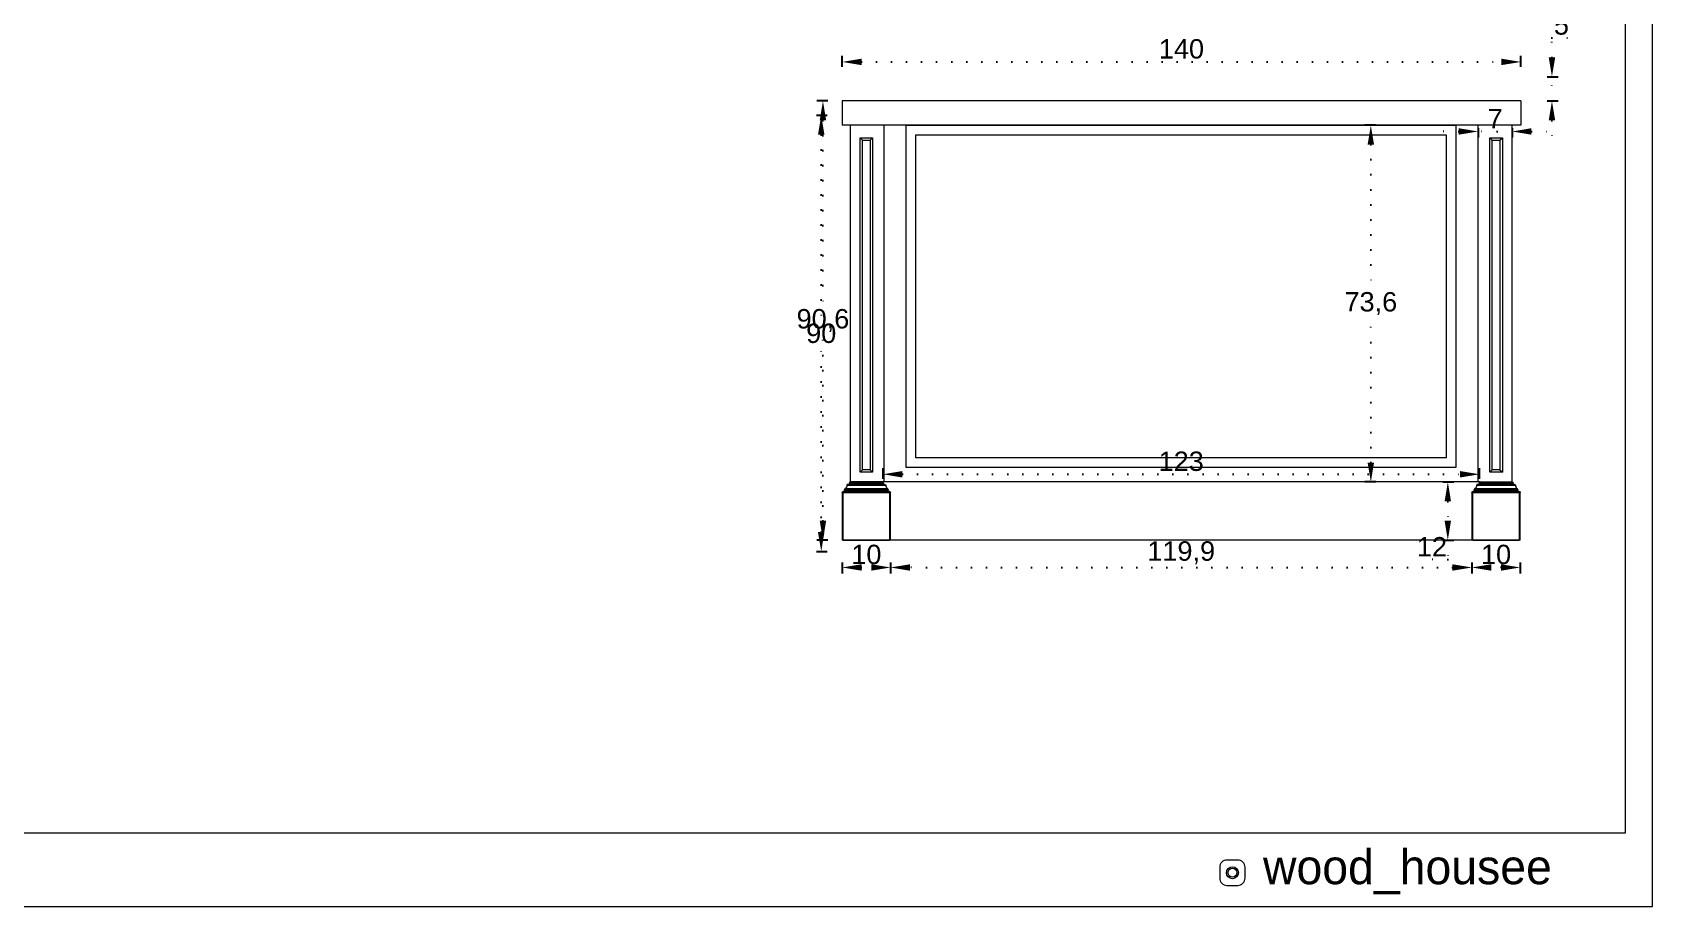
# Model space of a CAD drawing. Header units: inches. Extents: x 352 to 11605, y -941 to 2503.
# Drawn here: x 6996.7 to 7330.9, y 578.7 to 759.1 of the extents above; entities that cross this region are included whole.
import ezdxf

# ---------------------------------------------------------------- set-up
doc = ezdxf.new("R2010")
doc.units = ezdxf.units.IN
doc.header["$MEASUREMENT"] = 0
doc.linetypes.add('ACAD_ISO07W100', pattern=[3, 0, -3])
doc.styles.get("Standard").update_dxf_attribs({"font": 'arial.ttf'})
doc.dimstyles.new('ISO-25', dxfattribs={"dimtxt": 4, "dimasz": 4, "dimexe": 1.25, "dimexo": 0.625, "dimtad": 1, "dimtih": 1, "dimtoh": 1, "dimdec": 1, "dimtxsty": 'Standard', "dimcen": 2.5, "dimadec": 0, "dimazin": 0, "dimtfac": 1, "dimtdec": 1, "dimtmove": 0, "dimatfit": 3, "dimfxl": 1, "dimfxlon": 1, "dimarcsym": 0})

# ---------------------------------------------------------------- blocks, each defined once
blk = doc.blocks.new('*D291')
at = {"color": 0, "lineweight": -2, "transparency": 16777216}
for p, q in [((7158.43, 741.96), (7160.68, 741.96)), ((7158.43, 651.96), (7160.68, 651.96))]:
    blk.add_line(p, q, dxfattribs=at)
at = {"color": 0, "linetype": 'ACAD_ISO07W100', "lineweight": -2, "transparency": 16777216}
for p, q in [((7159.43, 737.96), (7159.43, 699.63)), ((7159.43, 655.96), (7159.43, 694.29))]:
    blk.add_line(p, q, dxfattribs=at)
at = {"color": 0, "transparency": 16777216}
for points in [[(7158.76, 737.96), (7160.09, 737.96), (7159.43, 741.96)], [(7158.76, 655.96), (7160.09, 655.96), (7159.43, 651.96)]]:
    blk.add_solid(points, dxfattribs=at)
at = {"layer": 'Defpoints', "color": 0, "transparency": 16777216}
for p in [(7152.8, 741.96), (7159.43, 741.96), (7152.8, 651.96)]:
    blk.add_point(p, dxfattribs=at)
at = {"color": 0, "lineweight": 20, "transparency": 16777216, "insert": (7159.43, 696.96), "char_height": 4, "attachment_point": 5}
blk.add_mtext('90', dxfattribs=at)
blk = doc.blocks.new('*D472')
at = {"color": 0, "linetype": 'ACAD_ISO07W100', "lineweight": -2, "transparency": 16777216}
for p, q in [((7310.17, 753.91), (7310.17, 757.91)), ((7310.17, 757.91), (7313.45, 757.91)), ((7310.17, 744.91), (7310.17, 749.91)), ((7310.17, 740.91), (7310.17, 736.91))]:
    blk.add_line(p, q, dxfattribs=at)
at = {"color": 0, "lineweight": -2, "transparency": 16777216}
for p, q in [((7309.17, 749.91), (7311.42, 749.91)), ((7309.17, 744.91), (7311.42, 744.91))]:
    blk.add_line(p, q, dxfattribs=at)
at = {"color": 0, "transparency": 16777216}
for points in [[(7309.5, 753.91), (7310.84, 753.91), (7310.17, 749.91)], [(7309.5, 740.91), (7310.84, 740.91), (7310.17, 744.91)]]:
    blk.add_solid(points, dxfattribs=at)
at = {"layer": 'Defpoints', "color": 0, "transparency": 16777216}
for p in [(7303.74, 749.91), (7310.17, 749.91), (7298.74, 744.91)]:
    blk.add_point(p, dxfattribs=at)
at = {"color": 0, "lineweight": 20, "transparency": 16777216, "insert": (7312.12, 760.57), "char_height": 4, "attachment_point": 5}
blk.add_mtext('5', dxfattribs=at)
blk = doc.blocks.new('*D473')
at = {"color": 0, "lineweight": -2, "transparency": 16777216}
for p, q in [((7160.78, 744.91), (7158.53, 744.91)), ((7160.78, 654.31), (7158.53, 654.31))]:
    blk.add_line(p, q, dxfattribs=at)
at = {"color": 0, "linetype": 'ACAD_ISO07W100', "lineweight": -2, "transparency": 16777216}
for p, q in [((7159.78, 740.91), (7159.78, 702.64)), ((7159.78, 658.31), (7159.78, 696.58))]:
    blk.add_line(p, q, dxfattribs=at)
at = {"color": 0, "transparency": 16777216}
for points in [[(7159.12, 740.91), (7160.45, 740.91), (7159.78, 744.91)], [(7159.12, 658.31), (7160.45, 658.31), (7159.78, 654.31)]]:
    blk.add_solid(points, dxfattribs=at)
at = {"layer": 'Defpoints', "color": 0, "transparency": 16777216}
for p in [(7159.78, 744.91), (7165.44, 744.91), (7163.74, 654.31)]:
    blk.add_point(p, dxfattribs=at)
at = {"color": 0, "lineweight": 20, "transparency": 16777216, "insert": (7159.78, 699.61), "char_height": 4, "attachment_point": 5}
blk.add_mtext('90,6', dxfattribs=at)
blk = doc.blocks.new('*D478')
at = {"color": 0, "lineweight": -2, "transparency": 16777216}
for p, q in [((7163.74, 751.97), (7163.74, 754.22)), ((7303.74, 751.97), (7303.74, 754.22))]:
    blk.add_line(p, q, dxfattribs=at)
at = {"color": 0, "linetype": 'ACAD_ISO07W100', "lineweight": -2, "transparency": 16777216}
blk.add_line((7167.74, 752.97), (7299.74, 752.97), dxfattribs=at)
at = {"color": 0, "transparency": 16777216}
for points in [[(7167.74, 753.64), (7167.74, 752.31), (7163.74, 752.97)], [(7299.74, 753.64), (7299.74, 752.31), (7303.74, 752.97)]]:
    blk.add_solid(points, dxfattribs=at)
at = {"layer": 'Defpoints', "color": 0, "transparency": 16777216}
for p in [(7303.74, 752.97), (7163.74, 744.91), (7303.74, 744.91)]:
    blk.add_point(p, dxfattribs=at)
at = {"color": 0, "lineweight": 20, "transparency": 16777216, "insert": (7233.74, 755.64), "char_height": 4, "attachment_point": 5}
blk.add_mtext('140', dxfattribs=at)
blk = doc.blocks.new('*D474')
at = {"color": 0, "lineweight": -2, "transparency": 16777216}
for p, q in [((7287.69, 666.31), (7289.94, 666.31)), ((7287.69, 654.31), (7289.94, 654.31))]:
    blk.add_line(p, q, dxfattribs=at)
at = {"color": 0, "linetype": 'ACAD_ISO07W100', "lineweight": -2, "transparency": 16777216}
for p, q in [((7288.69, 662.31), (7288.69, 658.31)), ((7288.69, 654.31), (7288.69, 650.31)), ((7288.69, 650.31), (7282.75, 650.31))]:
    blk.add_line(p, q, dxfattribs=at)
at = {"color": 0, "transparency": 16777216}
for points in [[(7288.02, 662.31), (7289.35, 662.31), (7288.69, 666.31)], [(7288.02, 658.31), (7289.35, 658.31), (7288.69, 654.31)]]:
    blk.add_solid(points, dxfattribs=at)
at = {"layer": 'Defpoints', "color": 0, "transparency": 16777216}
for p in [(7241.19, 666.31), (7241.19, 654.31), (7288.69, 654.31)]:
    blk.add_point(p, dxfattribs=at)
at = {"color": 0, "lineweight": 20, "transparency": 16777216, "insert": (7285.41, 652.94), "char_height": 4, "attachment_point": 5}
blk.add_mtext('12', dxfattribs=at)
blk = doc.blocks.new('*D475')
at = {"color": 0, "lineweight": -2, "transparency": 16777216}
for p, q in [((7163.74, 649.67), (7163.74, 647.42)), ((7173.74, 649.67), (7173.74, 647.42))]:
    blk.add_line(p, q, dxfattribs=at)
at = {"color": 0, "linetype": 'ACAD_ISO07W100', "lineweight": -2, "transparency": 16777216}
blk.add_line((7167.74, 648.67), (7169.74, 648.67), dxfattribs=at)
at = {"color": 0, "transparency": 16777216}
for points in [[(7167.74, 649.33), (7167.74, 648), (7163.74, 648.67)], [(7169.74, 649.33), (7169.74, 648), (7173.74, 648.67)]]:
    blk.add_solid(points, dxfattribs=at)
at = {"layer": 'Defpoints', "color": 0, "transparency": 16777216}
for p in [(7163.74, 654.31), (7173.74, 654.31), (7173.74, 648.67)]:
    blk.add_point(p, dxfattribs=at)
at = {"color": 0, "lineweight": 20, "transparency": 16777216, "insert": (7168.74, 651.33), "char_height": 4, "attachment_point": 5}
blk.add_mtext('10', dxfattribs=at)
blk = doc.blocks.new('*D479')
at = {"color": 0, "lineweight": -2, "transparency": 16777216}
for p, q in [((7173.74, 649.67), (7173.74, 647.42)), ((7293.64, 649.67), (7293.64, 647.42))]:
    blk.add_line(p, q, dxfattribs=at)
at = {"color": 0, "linetype": 'ACAD_ISO07W100', "lineweight": -2, "transparency": 16777216}
blk.add_line((7289.64, 648.67), (7177.74, 648.67), dxfattribs=at)
at = {"color": 0, "transparency": 16777216}
for points in [[(7177.74, 649.33), (7177.74, 648), (7173.74, 648.67)], [(7289.64, 649.33), (7289.64, 648), (7293.64, 648.67)]]:
    blk.add_solid(points, dxfattribs=at)
at = {"layer": 'Defpoints', "color": 0, "transparency": 16777216}
for p in [(7173.74, 654.31), (7293.64, 654.31), (7173.74, 648.67)]:
    blk.add_point(p, dxfattribs=at)
at = {"color": 0, "lineweight": 20, "transparency": 16777216, "insert": (7233.69, 651.69), "char_height": 4, "attachment_point": 5}
blk.add_mtext('119,9', dxfattribs=at)
blk = doc.blocks.new('*D480')
at = {"color": 0, "lineweight": -2, "transparency": 16777216}
for p, q in [((7293.64, 649.67), (7293.64, 647.42)), ((7303.64, 649.67), (7303.64, 647.42))]:
    blk.add_line(p, q, dxfattribs=at)
at = {"color": 0, "linetype": 'ACAD_ISO07W100', "lineweight": -2, "transparency": 16777216}
blk.add_line((7299.64, 648.67), (7297.64, 648.67), dxfattribs=at)
at = {"color": 0, "transparency": 16777216}
for points in [[(7297.64, 649.33), (7297.64, 648), (7293.64, 648.67)], [(7299.64, 649.33), (7299.64, 648), (7303.64, 648.67)]]:
    blk.add_solid(points, dxfattribs=at)
at = {"layer": 'Defpoints', "color": 0, "transparency": 16777216}
for p in [(7293.64, 654.31), (7303.64, 654.31), (7293.64, 648.67)]:
    blk.add_point(p, dxfattribs=at)
at = {"color": 0, "lineweight": 20, "transparency": 16777216, "insert": (7298.64, 651.33), "char_height": 4, "attachment_point": 5}
blk.add_mtext('10', dxfattribs=at)
blk = doc.blocks.new('*D476')
at = {"color": 0, "lineweight": -2, "transparency": 16777216}
for p, q in [((7273.81, 739.91), (7271.56, 739.91)), ((7273.81, 666.31), (7271.56, 666.31))]:
    blk.add_line(p, q, dxfattribs=at)
at = {"color": 0, "linetype": 'ACAD_ISO07W100', "lineweight": -2, "transparency": 16777216}
for p, q in [((7272.81, 735.91), (7272.81, 706.14)), ((7272.81, 670.31), (7272.81, 700.08))]:
    blk.add_line(p, q, dxfattribs=at)
at = {"color": 0, "transparency": 16777216}
for points in [[(7272.14, 735.91), (7273.47, 735.91), (7272.81, 739.91)], [(7272.14, 670.31), (7273.47, 670.31), (7272.81, 666.31)]]:
    blk.add_solid(points, dxfattribs=at)
at = {"layer": 'Defpoints', "color": 0, "transparency": 16777216}
for p in [(7272.81, 739.91), (7295.34, 739.91), (7293.64, 666.31)]:
    blk.add_point(p, dxfattribs=at)
at = {"color": 0, "lineweight": 20, "transparency": 16777216, "insert": (7272.81, 703.11), "char_height": 4, "attachment_point": 5}
blk.add_mtext('73,6', dxfattribs=at)
blk = doc.blocks.new('*D477')
at = {"color": 0, "lineweight": -2, "transparency": 16777216}
for p, q in [((7172.19, 666.94), (7172.19, 669.15)), ((7295.19, 666.94), (7295.19, 669.15))]:
    blk.add_line(p, q, dxfattribs=at)
at = {"color": 0, "linetype": 'ACAD_ISO07W100', "lineweight": -2, "transparency": 16777216}
blk.add_line((7176.19, 667.9), (7291.19, 667.9), dxfattribs=at)
at = {"color": 0, "transparency": 16777216}
for points in [[(7176.19, 668.56), (7176.19, 667.23), (7172.19, 667.9)], [(7291.19, 668.56), (7291.19, 667.23), (7295.19, 667.9)]]:
    blk.add_solid(points, dxfattribs=at)
at = {"layer": 'Defpoints', "color": 0, "transparency": 16777216}
for p in [(7172.19, 666.31), (7295.19, 667.9), (7295.19, 666.31)]:
    blk.add_point(p, dxfattribs=at)
at = {"color": 0, "lineweight": 20, "transparency": 16777216, "insert": (7233.69, 670.56), "char_height": 4, "attachment_point": 5}
blk.add_mtext('123', dxfattribs=at)
blk = doc.blocks.new('*D481')
at = {"color": 0, "lineweight": -2, "transparency": 16777216}
for p, q in [((7294.94, 739.29), (7294.94, 737.37)), ((7301.94, 739.29), (7301.94, 737.37))]:
    blk.add_line(p, q, dxfattribs=at)
at = {"color": 0, "linetype": 'ACAD_ISO07W100', "lineweight": -2, "transparency": 16777216}
for p, q in [((7290.94, 738.62), (7286.94, 738.62)), ((7301.94, 738.62), (7294.94, 738.62)), ((7305.94, 738.62), (7309.94, 738.62))]:
    blk.add_line(p, q, dxfattribs=at)
at = {"color": 0, "transparency": 16777216}
for points in [[(7290.94, 739.29), (7290.94, 737.96), (7294.94, 738.62)], [(7305.94, 739.29), (7305.94, 737.96), (7301.94, 738.62)]]:
    blk.add_solid(points, dxfattribs=at)
at = {"layer": 'Defpoints', "color": 0, "transparency": 16777216}
for p in [(7294.94, 739.91), (7301.94, 739.91), (7294.94, 738.62)]:
    blk.add_point(p, dxfattribs=at)
at = {"color": 0, "lineweight": 20, "transparency": 16777216, "insert": (7298.44, 741.25), "char_height": 4, "attachment_point": 5}
blk.add_mtext('7', dxfattribs=at)

msp = doc.modelspace()

# ---------------------------------------------------------------- linework, layer by layer
at = {"lineweight": 20}
for p, q in [((7303.74, 744.91), (7163.74, 744.91)), ((7163.74, 744.91), (7163.74, 739.91)), ((7303.74, 744.91), (7303.74, 739.91)), ((7303.74, 739.91), (7163.74, 739.91)), ((7295.34, 666.31), (7172.04, 666.31)), ((7295.34, 666.31), (7301.94, 666.31)), ((7163.94, 661.31), (7163.74, 661.31)), ((7303.64, 654.31), (7163.74, 654.31))]:
    msp.add_line(p, q, dxfattribs=at)
at = {"linetype": 'Continuous', "lineweight": 20, "extrusion": (0, 1, -2.22045e-16)}
for p, q in [((7165.44, 666.31), (7165.44, 739.91)), ((7172.44, 666.31), (7172.44, 739.91)), ((7294.94, 666.31), (7294.94, 739.91)), ((7301.94, 666.31), (7301.94, 739.91)), ((7167.94, 736.81), (7167.44, 737.31)), ((7167.44, 737.31), (7170.04, 737.31)), ((7167.44, 668.31), (7167.44, 737.31)), ((7167.94, 668.81), (7167.94, 736.81)), ((7167.94, 736.81), (7169.54, 736.81)), ((7169.54, 736.81), (7170.04, 737.31)), ((7169.54, 736.81), (7169.54, 668.81)), ((7170.04, 737.31), (7170.04, 668.31)), ((7297.84, 736.81), (7297.34, 737.31)), ((7297.34, 737.31), (7299.94, 737.31)), ((7297.34, 668.31), (7297.34, 737.31)), ((7297.84, 668.81), (7297.84, 736.81)), ((7297.84, 736.81), (7299.44, 736.81)), ((7299.44, 736.81), (7299.94, 737.31)), ((7299.44, 736.81), (7299.44, 668.81)), ((7299.94, 737.31), (7299.94, 668.31)), ((7167.94, 668.81), (7167.44, 668.31)), ((7169.54, 668.81), (7167.94, 668.81)), ((7169.54, 668.81), (7170.04, 668.31)), ((7297.84, 668.81), (7297.34, 668.31)), ((7299.44, 668.81), (7297.84, 668.81)), ((7299.44, 668.81), (7299.94, 668.31)), ((7164.74, 665.62), (7172.74, 665.62)), ((7172.54, 665.81), (7164.94, 665.81)), ((7165.24, 666.11), (7165.24, 666.01)), ((7165.44, 666.11), (7165.24, 666.11)), ((7165.44, 666.01), (7165.24, 666.01)), ((7172.04, 666.31), (7165.44, 666.31)), ((7165.44, 666.11), (7165.44, 666.31)), ((7165.44, 666.11), (7172.04, 666.11)), ((7165.44, 666.01), (7165.44, 666.11)), ((7172.04, 666.01), (7165.44, 666.01)), ((7165.44, 666.01), (7165.44, 665.81)), ((7170.04, 668.31), (7167.44, 668.31)), ((7172.04, 666.31), (7172.04, 666.11)), ((7172.24, 666.11), (7172.04, 666.11)), ((7172.04, 666.11), (7172.04, 666.01)), ((7172.24, 666.01), (7172.04, 666.01)), ((7172.04, 665.81), (7172.04, 666.01)), ((7172.24, 666.01), (7172.24, 666.11)), ((7294.64, 665.62), (7302.64, 665.62)), ((7302.44, 665.81), (7294.84, 665.81)), ((7295.14, 666.11), (7295.14, 666.01)), ((7295.34, 666.11), (7295.14, 666.11)), ((7295.34, 666.01), (7295.14, 666.01)), ((7295.34, 666.11), (7295.34, 666.31)), ((7295.34, 666.11), (7301.94, 666.11)), ((7295.34, 666.01), (7295.34, 666.11)), ((7301.94, 666.01), (7295.34, 666.01)), ((7295.34, 666.01), (7295.34, 665.81)), ((7299.94, 668.31), (7297.34, 668.31)), ((7301.94, 666.31), (7301.94, 666.11)), ((7302.14, 666.11), (7301.94, 666.11)), ((7301.94, 666.11), (7301.94, 666.01)), ((7302.14, 666.01), (7301.94, 666.01)), ((7301.94, 665.81), (7301.94, 666.01)), ((7302.14, 666.01), (7302.14, 666.11)), ((7163.74, 664.11), (7163.94, 664.11)), ((7163.74, 664.11), (7163.74, 654.31)), ((7163.94, 664.11), (7163.94, 664.31)), ((7173.54, 664.31), (7163.94, 664.31)), ((7163.94, 654.31), (7163.94, 664.11)), ((7163.94, 664.11), (7173.54, 664.11)), ((7164.24, 664.7), (7164.24, 664.51)), ((7164.44, 664.51), (7164.24, 664.51)), ((7164.44, 664.7), (7164.3, 664.84)), ((7173.16, 664.86), (7164.33, 664.86)), ((7164.44, 664.7), (7173.04, 664.7)), ((7164.44, 664.51), (7164.44, 664.7)), ((7164.44, 664.51), (7164.44, 664.31)), ((7173.04, 664.51), (7164.44, 664.51)), ((7173.18, 664.84), (7173.04, 664.7)), ((7173.04, 664.7), (7173.04, 664.51)), ((7173.24, 664.51), (7173.04, 664.51)), ((7173.04, 664.31), (7173.04, 664.51)), ((7173.24, 664.51), (7173.24, 664.7)), ((7173.54, 664.31), (7173.54, 664.11)), ((7173.54, 664.11), (7173.74, 664.11)), ((7173.54, 664.11), (7173.54, 654.31)), ((7173.74, 654.31), (7173.74, 664.11)), ((7293.64, 664.11), (7293.84, 664.11)), ((7293.64, 664.11), (7293.64, 654.31)), ((7293.84, 664.11), (7293.84, 664.31)), ((7303.44, 664.31), (7293.84, 664.31)), ((7293.84, 654.31), (7293.84, 664.11)), ((7293.84, 664.11), (7303.44, 664.11)), ((7294.14, 664.7), (7294.14, 664.51)), ((7294.34, 664.51), (7294.14, 664.51)), ((7294.34, 664.7), (7294.2, 664.84)), ((7303.06, 664.86), (7294.23, 664.86)), ((7294.34, 664.7), (7302.94, 664.7)), ((7294.34, 664.51), (7294.34, 664.7)), ((7294.34, 664.51), (7294.34, 664.31)), ((7302.94, 664.51), (7294.34, 664.51)), ((7303.08, 664.84), (7302.94, 664.7)), ((7302.94, 664.7), (7302.94, 664.51)), ((7303.14, 664.51), (7302.94, 664.51)), ((7302.94, 664.31), (7302.94, 664.51)), ((7303.14, 664.51), (7303.14, 664.7)), ((7303.44, 664.31), (7303.44, 664.11)), ((7303.44, 664.11), (7303.64, 664.11)), ((7303.44, 664.11), (7303.44, 654.31)), ((7303.64, 654.31), (7303.64, 664.11)), ((7163.94, 654.31), (7163.74, 654.31)), ((7163.94, 654.31), (7173.54, 654.31)), ((7173.74, 654.31), (7173.54, 654.31)), ((7293.84, 654.31), (7293.64, 654.31)), ((7293.84, 654.31), (7303.44, 654.31)), ((7303.64, 654.31), (7303.44, 654.31))]:
    msp.add_line(p, q, dxfattribs=at)
at = {"lineweight": 20}
for points in [[(6836.11, 578.7), (7330.93, 578.7), (7330.93, 928.58), (6836.11, 928.58)], [(6839.97, 593.94), (7325.37, 593.94), (7325.37, 909.51), (6839.97, 909.51)], [(7176.96, 739.91), (7290.34, 739.91), (7290.34, 669.31), (7176.96, 669.31)], [(7178.96, 737.91), (7288.34, 737.91), (7288.34, 671.31), (7178.96, 671.31)]]:
    msp.add_lwpolyline(points, close=True, dxfattribs=at)
msp.add_lwpolyline([(7243.11, 583.09), (7245.39, 583.09, 0.414214), (7246.86, 584.56), (7246.86, 586.85, 0.414214), (7245.39, 588.31), (7243.11, 588.31, 0.414214), (7241.64, 586.85), (7241.64, 584.56, 0.414214)], format="xyb", close=True, dxfattribs=at)
for radius in [1.24, 0.91]:
    msp.add_circle((7244.25, 585.7), radius, dxfattribs=at)
at = {"linetype": 'Continuous', "lineweight": 20, "extrusion": (0, -2.22045e-16, -1)}
for centre, radius, start, end in [((-7163.74, 665.68), 1, 183.1541, 234.3147), ((-7165.44, 666.11), 0.2, 360, 90), ((-7172.04, 666.11), 0.2, 90, 180), ((-7172.54, 665.61), 0.2, 90, 176.8459), ((-7293.64, 665.68), 1, 183.1541, 234.3147), ((-7295.34, 666.11), 0.2, 360, 90), ((-7301.94, 666.11), 0.2, 90, 180), ((-7302.44, 665.61), 0.2, 90, 176.8459), ((-7163.94, 664.11), 0.2, 360, 90), ((-7164.44, 664.7), 0.2, 0, 45), ((-7173.04, 664.7), 0.2, 135, 180), ((-7173.54, 664.11), 0.2, 90, 180), ((-7293.84, 664.11), 0.2, 360, 90), ((-7294.34, 664.7), 0.2, 0, 45), ((-7302.94, 664.7), 0.2, 135, 180), ((-7303.44, 664.11), 0.2, 90, 180)]:
    msp.add_arc(centre, radius, start, end, dxfattribs=at)
at = {"linetype": 'Continuous', "lineweight": 20}
for centre, radius, start, end in [((7164.94, 665.61), 0.2, 90, 176.8459), ((7165.04, 666.01), 0.2, 270, 0), ((7172.44, 666.01), 0.2, 180, 270), ((7173.74, 665.68), 1, 183.1541, 234.3147), ((7294.84, 665.61), 0.2, 90, 176.8459), ((7294.94, 666.01), 0.2, 270, 0), ((7302.34, 666.01), 0.2, 180, 270), ((7303.64, 665.68), 1, 183.1541, 234.3147), ((7164.04, 664.51), 0.2, 270, 0), ((7164.44, 664.7), 0.2, 125.6853, 135), ((7173.04, 664.7), 0.2, 45, 54.3147), ((7173.44, 664.51), 0.2, 180, 270), ((7293.94, 664.51), 0.2, 270, 0), ((7294.34, 664.7), 0.2, 125.6853, 135), ((7302.94, 664.7), 0.2, 45, 54.3147), ((7303.34, 664.51), 0.2, 180, 270)]:
    msp.add_arc(centre, radius, start, end, dxfattribs=at)

# ---------------------------------------------------------------- texts
at = {"lineweight": 20, "insert": (7250.56, 590.48), "char_height": 7.156, "attachment_point": 1}
msp.add_mtext_dynamic_manual_height_columns('{\\fPlantagenet Cherokee|b0|i0|c0|p18;wood_housee}', width=1.4017, gutter_width=35.35, heights=[0.221], dxfattribs=at)

# ---------------------------------------------------------------- dimensions: what is measured, and where the dimension line sits
at = {"lineweight": 20}
for base, p1, p2, angle, picture, middle in [((7310.17, 749.91), (7298.74, 744.91), (7303.74, 749.91), 270, '*D472', (7312.12, 760.57)), ((7159.78, 744.91), (7163.74, 654.31), (7165.44, 744.91), 270, '*D473', (7159.78, 699.61)), ((7159.43, 741.96), (7152.8, 651.96), (7152.8, 741.96), 270, '*D291', (7159.43, 696.96)), ((7272.81, 739.91), (7293.64, 666.31), (7295.34, 739.91), 90, '*D476', (7272.81, 703.11)), ((7288.69, 654.31), (7241.19, 666.31), (7241.19, 654.31), 90, '*D474', (7285.41, 652.94))]:
    dim = msp.add_linear_dim(base=base, p1=p1, p2=p2, angle=angle, dimstyle='ISO-25', dxfattribs=at)
    dim.commit()
    dim.dimension.update_dxf_attribs({"geometry": picture, "text_midpoint": middle})
for base, p1, p2, picture, middle in [((7303.74, 752.97), (7163.74, 744.91), (7303.74, 744.91), '*D478', (7233.74, 755.64)), ((7294.94, 738.62), (7301.94, 739.91), (7294.94, 739.91), '*D481', (7298.44, 741.25)), ((7295.19, 667.9), (7172.19, 666.31), (7295.19, 666.31), '*D477', (7233.69, 670.56)), ((7173.74, 648.67), (7163.74, 654.31), (7173.74, 654.31), '*D475', (7168.74, 651.33)), ((7173.74, 648.67), (7293.64, 654.31), (7173.74, 654.31), '*D479', (7233.69, 651.69)), ((7293.64, 648.67), (7303.64, 654.31), (7293.64, 654.31), '*D480', (7298.64, 651.33))]:
    dim = msp.add_linear_dim(base=base, p1=p1, p2=p2, dimstyle='ISO-25', dxfattribs=at)
    dim.commit()
    dim.dimension.update_dxf_attribs({"geometry": picture, "text_midpoint": middle})

doc.saveas('drawing.dxf')
